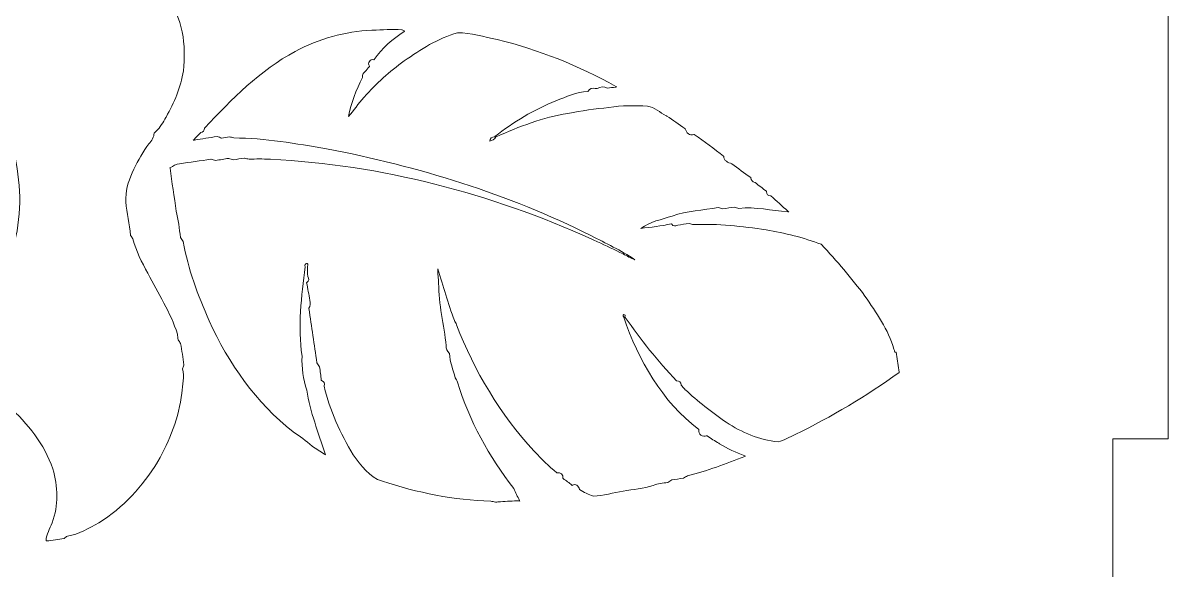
# Model space of a CAD drawing. Header units: millimetres. Extents: x 1315 to 1877, y -2074 to -1612.
# Drawn here: x 1438.8 to 1515.5, y -1692 to -1655.3 of the extents above; entities that cross this region are included whole.
import ezdxf

# ---------------------------------------------------------------- set-up
doc = ezdxf.new("R2010")
doc.units = ezdxf.units.MM
doc.header["$MEASUREMENT"] = 0
doc.layers.add('Layer 1', color=7, linetype='Continuous')

msp = doc.modelspace()

# ---------------------------------------------------------------- linework, layer by layer
at = {"layer": 'Layer 1', "color": 250, "lineweight": 9}
for points, knots in [([(1315.5114, -1613.1867), (1315.5114, -1613.1867), (1332.9114, -1613.1867), (1332.9114, -1613.1867), (1332.9114, -1613.1867), (1332.9114, -1613.1867), (1332.9114, -1616.8867), (1332.9114, -1616.8867), (1332.9114, -1616.8867), (1332.9114, -1616.8867), (1352.9114, -1616.8867), (1352.9114, -1616.8867), (1352.9114, -1616.8867), (1352.9114, -1616.8867), (1352.9114, -1613.1867), (1352.9114, -1613.1867), (1352.9114, -1613.1867), (1352.9114, -1613.1867), (1441.7236, -1613.1867), (1441.7236, -1613.1867), (1441.7236, -1613.1867), (1417.4584, -1631.4055), (1401.7458, -1660.4737), (1401.7052, -1693.1867), (1401.7052, -1693.1867), (1401.6646, -1725.8997), (1417.388, -1754.9165), (1441.7193, -1773.1867), (1441.7193, -1773.1867), (1441.7193, -1773.1867), (1352.9114, -1773.1867), (1352.9114, -1773.1867), (1352.9114, -1773.1867), (1352.9114, -1773.1867), (1352.9114, -1769.4867), (1352.9114, -1769.4867), (1352.9114, -1769.4867), (1352.9114, -1769.4867), (1332.9114, -1769.4867), (1332.9114, -1769.4867), (1332.9114, -1769.4867), (1332.9114, -1769.4867), (1332.9114, -1773.1867), (1332.9114, -1773.1867), (1332.9114, -1773.1867), (1332.9114, -1773.1867), (1315.5114, -1773.1867), (1315.5114, -1773.1867), (1315.5114, -1773.1867), (1315.5114, -1773.1867), (1315.5114, -1759.0867), (1315.5114, -1759.0867), (1315.5114, -1759.0867), (1315.5114, -1759.0867), (1319.2114, -1759.0867), (1319.2114, -1759.0867), (1319.2114, -1759.0867), (1319.2114, -1759.0867), (1319.2114, -1739.0867), (1319.2114, -1739.0867), (1319.2114, -1739.0867), (1319.2114, -1739.0867), (1315.5114, -1739.0867), (1315.5114, -1739.0867), (1315.5114, -1739.0867), (1315.5114, -1739.0867), (1315.5114, -1703.1868), (1315.5114, -1703.1868), (1315.5114, -1703.1868), (1315.5114, -1703.1868), (1319.2114, -1703.1868), (1319.2114, -1703.1868), (1319.2114, -1703.1868), (1319.2114, -1703.1868), (1319.2114, -1683.1868), (1319.2114, -1683.1868), (1319.2114, -1683.1868), (1319.2114, -1683.1868), (1315.5114, -1683.1868), (1315.5114, -1683.1868), (1315.5114, -1683.1868), (1315.5114, -1683.1868), (1315.5114, -1647.2869), (1315.5114, -1647.2869), (1315.5114, -1647.2869), (1315.5114, -1647.2869), (1319.2114, -1647.2869), (1319.2114, -1647.2869), (1319.2114, -1647.2869), (1319.2114, -1647.2869), (1319.2114, -1627.2869), (1319.2114, -1627.2869), (1319.2114, -1627.2869), (1319.2114, -1627.2869), (1315.5114, -1627.2869), (1315.5114, -1627.2869), (1315.5114, -1627.2869), (1315.5114, -1627.2869), (1315.5114, -1613.1867), (1315.5114, -1613.1867)], [0, 0, 0, 0, 0.0384615, 0.0384615, 0.0384615, 0.0384615, 0.0769231, 0.0769231, 0.0769231, 0.0769231, 0.1153846, 0.1153846, 0.1153846, 0.1153846, 0.1538462, 0.1538462, 0.1538462, 0.1538462, 0.1923077, 0.1923077, 0.1923077, 0.1923077, 0.2307692, 0.2307692, 0.2307692, 0.2307692, 0.2692308, 0.2692308, 0.2692308, 0.2692308, 0.3076923, 0.3076923, 0.3076923, 0.3076923, 0.3461538, 0.3461538, 0.3461538, 0.3461538, 0.3846154, 0.3846154, 0.3846154, 0.3846154, 0.4230769, 0.4230769, 0.4230769, 0.4230769, 0.4615385, 0.4615385, 0.4615385, 0.4615385, 0.5, 0.5, 0.5, 0.5, 0.5384615, 0.5384615, 0.5384615, 0.5384615, 0.5769231, 0.5769231, 0.5769231, 0.5769231, 0.6153846, 0.6153846, 0.6153846, 0.6153846, 0.6538462, 0.6538462, 0.6538462, 0.6538462, 0.6923077, 0.6923077, 0.6923077, 0.6923077, 0.7307692, 0.7307692, 0.7307692, 0.7307692, 0.7692308, 0.7692308, 0.7692308, 0.7692308, 0.8076923, 0.8076923, 0.8076923, 0.8076923, 0.8461538, 0.8461538, 0.8461538, 0.8461538, 0.8846154, 0.8846154, 0.8846154, 0.8846154, 0.9230769, 0.9230769, 0.9230769, 0.9230769, 1, 1, 1, 1]), ([(1441.7215, -1773.1867), (1441.7215, -1773.1867), (1478.1299, -1773.1867), (1478.1299, -1773.1867), (1478.1299, -1773.1867), (1478.1299, -1773.1867), (1478.1299, -1769.4867), (1478.1299, -1769.4867), (1478.1299, -1769.4867), (1478.1299, -1769.4867), (1498.1299, -1769.4867), (1498.1299, -1769.4867), (1498.1299, -1769.4867), (1498.1299, -1769.4867), (1498.1299, -1773.1867), (1498.1299, -1773.1867), (1498.1299, -1773.1867), (1498.1299, -1773.1867), (1515.5299, -1773.1867), (1515.5299, -1773.1867), (1515.5299, -1773.1867), (1515.5299, -1773.1867), (1515.5299, -1759.0867), (1515.5299, -1759.0867), (1515.5299, -1759.0867), (1515.5299, -1759.0867), (1511.8299, -1759.0867), (1511.8299, -1759.0867), (1511.8299, -1759.0867), (1511.8299, -1759.0867), (1511.8299, -1739.0867), (1511.8299, -1739.0867), (1511.8299, -1739.0867), (1511.8299, -1739.0867), (1515.5299, -1739.0867), (1515.5299, -1739.0867), (1515.5299, -1739.0867), (1515.5299, -1739.0867), (1515.5299, -1703.1868), (1515.5299, -1703.1868), (1515.5299, -1703.1868), (1515.5299, -1703.1868), (1511.8299, -1703.1868), (1511.8299, -1703.1868), (1511.8299, -1703.1868), (1511.8299, -1703.1868), (1511.8299, -1683.1868), (1511.8299, -1683.1868), (1511.8299, -1683.1868), (1511.8299, -1683.1868), (1515.5299, -1683.1868), (1515.5299, -1683.1868), (1515.5299, -1683.1868), (1515.5299, -1683.1868), (1515.5299, -1647.2869), (1515.5299, -1647.2869), (1515.5299, -1647.2869), (1515.5299, -1647.2869), (1511.8299, -1647.2869), (1511.8299, -1647.2869), (1511.8299, -1647.2869), (1511.8299, -1647.2869), (1511.8299, -1627.2869), (1511.8299, -1627.2869), (1511.8299, -1627.2869), (1511.8299, -1627.2869), (1515.5299, -1627.2869), (1515.5299, -1627.2869), (1515.5299, -1627.2869), (1515.5299, -1627.2869), (1515.5299, -1613.1867), (1515.5299, -1613.1867), (1515.5299, -1613.1867), (1515.5299, -1613.1867), (1498.1299, -1613.1867), (1498.1299, -1613.1867), (1498.1299, -1613.1867), (1498.1299, -1613.1867), (1498.1299, -1616.8867), (1498.1299, -1616.8867), (1498.1299, -1616.8867), (1498.1299, -1616.8867), (1478.1299, -1616.8867), (1478.1299, -1616.8867), (1478.1299, -1616.8867), (1478.1299, -1616.8867), (1478.1299, -1613.1867), (1478.1299, -1613.1867), (1478.1299, -1613.1867), (1478.1299, -1613.1867), (1441.7236, -1613.1867), (1441.7236, -1613.1867)], [0, 0, 0, 0, 0.0416667, 0.0416667, 0.0416667, 0.0416667, 0.0833333, 0.0833333, 0.0833333, 0.0833333, 0.125, 0.125, 0.125, 0.125, 0.1666667, 0.1666667, 0.1666667, 0.1666667, 0.2083333, 0.2083333, 0.2083333, 0.2083333, 0.25, 0.25, 0.25, 0.25, 0.2916667, 0.2916667, 0.2916667, 0.2916667, 0.3333333, 0.3333333, 0.3333333, 0.3333333, 0.375, 0.375, 0.375, 0.375, 0.4166667, 0.4166667, 0.4166667, 0.4166667, 0.4583333, 0.4583333, 0.4583333, 0.4583333, 0.5, 0.5, 0.5, 0.5, 0.5416667, 0.5416667, 0.5416667, 0.5416667, 0.5833333, 0.5833333, 0.5833333, 0.5833333, 0.625, 0.625, 0.625, 0.625, 0.6666667, 0.6666667, 0.6666667, 0.6666667, 0.7083333, 0.7083333, 0.7083333, 0.7083333, 0.75, 0.75, 0.75, 0.75, 0.7916667, 0.7916667, 0.7916667, 0.7916667, 0.8333333, 0.8333333, 0.8333333, 0.8333333, 0.875, 0.875, 0.875, 0.875, 0.9166667, 0.9166667, 0.9166667, 0.9166667, 1, 1, 1, 1])]:
    msp.add_open_spline(points, degree=3, knots=knots, dxfattribs=at)
at = {"layer": 'Layer 1', "color": 240, "lineweight": 9}
for points, knots in [([(1441.153, -1648.8561), (1441.4916, -1648.7673), (1441.8405, -1648.8177), (1442.1801, -1648.8761), (1442.1801, -1648.8761), (1442.3162, -1648.903), (1442.4531, -1648.9252), (1442.5935, -1648.9432), (1442.5935, -1648.9432), (1445.9285, -1649.7572), (1448.6821, -1652.5745), (1449.4448, -1655.9187), (1449.4448, -1655.9187), (1449.6157, -1656.7768), (1449.6177, -1657.6613), (1449.5213, -1658.5293), (1449.5213, -1658.5293), (1449.3623, -1659.6282), (1448.9102, -1660.6581), (1448.3709, -1661.6196), (1448.3709, -1661.6196), (1448.3662, -1661.628), (1448.3615, -1661.6375), (1448.3565, -1661.6488), (1448.3565, -1661.6488), (1448.1707, -1661.9737), (1447.9728, -1662.2997), (1447.703, -1662.5708), (1447.703, -1662.5708), (1447.5895, -1662.6396), (1447.5326, -1662.7386), (1447.5331, -1662.8758), (1447.5331, -1662.8758), (1447.4839, -1663.1663), (1447.233, -1663.359), (1447.0817, -1663.5951), (1447.0817, -1663.5951), (1446.3677, -1664.7097), (1445.6198, -1665.9302), (1445.6636, -1667.3029), (1445.6636, -1667.3029), (1445.7529, -1668.0539), (1445.8995, -1668.7962), (1445.9878, -1669.5474), (1445.9878, -1669.5474), (1446.0367, -1669.6225), (1446.0856, -1669.698), (1446.1386, -1669.7803), (1446.1386, -1669.7803), (1446.3445, -1670.5987), (1446.7498, -1671.3464), (1447.1342, -1672.0913), (1447.1342, -1672.0913), (1447.8249, -1673.4297), (1448.6752, -1674.7032), (1449.1242, -1676.1574), (1449.1242, -1676.1574), (1449.142, -1676.2886), (1449.1585, -1676.42), (1449.1763, -1676.5513), (1449.1763, -1676.5513), (1449.2272, -1676.625), (1449.2789, -1676.6989), (1449.3321, -1676.7825), (1449.3321, -1676.7825), (1449.4276, -1677.2615), (1449.4998, -1677.7452), (1449.551, -1678.2308), (1449.551, -1678.2308), (1449.551, -1678.2308), (1449.5515, -1678.2364), (1449.5515, -1678.2364), (1449.5515, -1678.2364), (1449.5515, -1678.2364), (1449.5498, -1678.2417), (1449.5498, -1678.2417), (1449.5498, -1678.2417), (1449.5211, -1678.3262), (1449.4938, -1678.4111), (1449.4654, -1678.4957), (1449.4654, -1678.4957), (1449.611, -1679.0304), (1449.4711, -1679.5728), (1449.4197, -1680.1104), (1449.4197, -1680.1104), (1449.2155, -1681.7339), (1448.6309, -1683.2937), (1447.8068, -1684.702), (1447.8068, -1684.702), (1447.8014, -1684.7114), (1447.7968, -1684.7214), (1447.791, -1684.7316), (1447.791, -1684.7316), (1446.8017, -1686.3541), (1445.4912, -1687.8006), (1443.8609, -1688.7984), (1443.8609, -1688.7984), (1443.1898, -1689.1542), (1442.5233, -1689.5819), (1441.7573, -1689.6924), (1441.7573, -1689.6924), (1441.6824, -1689.7422), (1441.607, -1689.7914), (1441.5242, -1689.8447), (1441.5242, -1689.8447), (1441.1401, -1689.9382), (1440.7461, -1689.9755), (1440.3537, -1690.0166), (1440.3537, -1690.0166), (1440.3537, -1690.0166), (1440.3264, -1690.0194), (1440.3264, -1690.0194), (1440.3264, -1690.0194), (1440.3264, -1690.0194), (1440.3257, -1689.9919), (1440.3257, -1689.9919), (1440.3257, -1689.9919), (1440.3154, -1689.5578), (1440.5957, -1689.2085), (1440.7208, -1688.81), (1440.7208, -1688.81), (1441.1713, -1687.6499), (1441.1105, -1686.3643), (1440.7786, -1685.1834), (1440.7786, -1685.1834), (1440.2026, -1683.5465), (1439.0973, -1682.1356), (1437.8027, -1681.0005), (1437.8027, -1681.0005), (1437.8027, -1681.0005), (1437.7962, -1680.9948), (1437.7962, -1680.9948), (1437.7962, -1680.9948), (1437.7962, -1680.9948), (1437.7785, -1680.9072), (1437.7785, -1680.9072), (1437.7785, -1680.9072), (1437.7515, -1680.7734), (1437.6704, -1680.6977), (1437.5289, -1680.6653), (1437.5289, -1680.6653), (1436.6398, -1680.0664), (1435.8028, -1679.3952), (1434.9347, -1678.7617), (1434.9347, -1678.7617), (1434.8083, -1678.6421), (1434.654, -1678.5611), (1434.4881, -1678.5037), (1434.4881, -1678.5037), (1434.2005, -1678.3723), (1433.9692, -1678.1507), (1433.6873, -1678.0079), (1433.6873, -1678.0079), (1433.6782, -1678.0024), (1433.6684, -1677.9976), (1433.659, -1677.9924), (1433.659, -1677.9924), (1433.4763, -1677.8906), (1433.2951, -1677.7859), (1433.1166, -1677.6769), (1433.1166, -1677.6769), (1433.1166, -1677.6769), (1433.0861, -1677.6582), (1433.0861, -1677.6582), (1433.0861, -1677.6582), (1433.0861, -1677.6582), (1433.1137, -1677.6356), (1433.1137, -1677.6356), (1433.1137, -1677.6356), (1433.9791, -1676.9248), (1434.7165, -1676.0781), (1435.4562, -1675.2396), (1435.4562, -1675.2396), (1435.7425, -1674.9562), (1435.9716, -1674.6231), (1436.198, -1674.2908), (1436.198, -1674.2908), (1436.2049, -1674.2814), (1436.2111, -1674.2716), (1436.2177, -1674.2627), (1436.2177, -1674.2627), (1436.3196, -1674.1203), (1436.4163, -1673.9741), (1436.5078, -1673.8256), (1436.5078, -1673.8256), (1436.5134, -1673.8158), (1436.5192, -1673.806), (1436.5259, -1673.7947), (1436.5259, -1673.7947), (1437.6662, -1672.1152), (1438.3681, -1670.1426), (1438.5137, -1668.1153), (1438.5137, -1668.1153), (1438.7166, -1666.0672), (1438.1464, -1664.0552), (1437.8995, -1662.0378), (1437.8995, -1662.0378), (1437.8526, -1661.9598), (1437.8044, -1661.8821), (1437.7532, -1661.798), (1437.7532, -1661.798), (1437.6283, -1661.3169), (1437.6452, -1660.7972), (1437.4404, -1660.3354), (1437.4404, -1660.3354), (1437.437, -1660.325), (1437.4327, -1660.3146), (1437.4291, -1660.3042), (1437.4291, -1660.3042), (1437.2765, -1659.8628), (1437.242, -1659.3946), (1437.1751, -1658.9355), (1437.1751, -1658.9355), (1437.1243, -1658.8619), (1437.0722, -1658.7884), (1437.0197, -1658.716), (1437.0197, -1658.716), (1437.0197, -1658.716), (1437.0162, -1658.7113), (1437.0162, -1658.7113), (1437.0162, -1658.7113), (1437.0162, -1658.7113), (1437.0152, -1658.7054), (1437.0152, -1658.7054), (1437.0152, -1658.7054), (1436.8423, -1657.7076), (1436.7166, -1656.7025), (1436.558, -1655.7018), (1436.558, -1655.7018), (1436.5036, -1655.291), (1436.3971, -1654.8814), (1436.432, -1654.4617), (1436.432, -1654.4617), (1436.4334, -1654.453), (1436.433, -1654.4401), (1436.433, -1654.4319), (1436.433, -1654.4319), (1436.3938, -1653.1246), (1436.376, -1651.7712), (1436.7705, -1650.5098), (1436.7705, -1650.5098), (1436.7705, -1650.5098), (1436.7729, -1650.5021), (1436.7729, -1650.5021), (1436.7729, -1650.5021), (1436.7729, -1650.5021), (1436.7792, -1650.4973), (1436.7792, -1650.4973), (1436.7792, -1650.4973), (1437.5142, -1649.9332), (1438.2845, -1649.3145), (1439.2197, -1649.1411), (1439.2197, -1649.1411), (1439.2952, -1649.091), (1439.3711, -1649.041), (1439.4556, -1648.9881), (1439.4556, -1648.9881), (1439.9288, -1648.892), (1440.4072, -1648.8207), (1440.8878, -1648.7745), (1440.8878, -1648.7745), (1440.8878, -1648.7745), (1440.893, -1648.774), (1440.893, -1648.774), (1440.893, -1648.774), (1440.893, -1648.774), (1440.8979, -1648.7756), (1440.8979, -1648.7756), (1440.8979, -1648.7756), (1440.9829, -1648.8027), (1441.068, -1648.8291), (1441.153, -1648.8561)], [0, 0, 0, 0, 0.0144928, 0.0144928, 0.0144928, 0.0144928, 0.0289855, 0.0289855, 0.0289855, 0.0289855, 0.0434783, 0.0434783, 0.0434783, 0.0434783, 0.057971, 0.057971, 0.057971, 0.057971, 0.0724638, 0.0724638, 0.0724638, 0.0724638, 0.0869565, 0.0869565, 0.0869565, 0.0869565, 0.1014493, 0.1014493, 0.1014493, 0.1014493, 0.115942, 0.115942, 0.115942, 0.115942, 0.1304348, 0.1304348, 0.1304348, 0.1304348, 0.1449275, 0.1449275, 0.1449275, 0.1449275, 0.1594203, 0.1594203, 0.1594203, 0.1594203, 0.173913, 0.173913, 0.173913, 0.173913, 0.1884058, 0.1884058, 0.1884058, 0.1884058, 0.2028986, 0.2028986, 0.2028986, 0.2028986, 0.2173913, 0.2173913, 0.2173913, 0.2173913, 0.2318841, 0.2318841, 0.2318841, 0.2318841, 0.2463768, 0.2463768, 0.2463768, 0.2463768, 0.2608696, 0.2608696, 0.2608696, 0.2608696, 0.2753623, 0.2753623, 0.2753623, 0.2753623, 0.2898551, 0.2898551, 0.2898551, 0.2898551, 0.3043478, 0.3043478, 0.3043478, 0.3043478, 0.3188406, 0.3188406, 0.3188406, 0.3188406, 0.3333333, 0.3333333, 0.3333333, 0.3333333, 0.3478261, 0.3478261, 0.3478261, 0.3478261, 0.3623188, 0.3623188, 0.3623188, 0.3623188, 0.3768116, 0.3768116, 0.3768116, 0.3768116, 0.3913043, 0.3913043, 0.3913043, 0.3913043, 0.4057971, 0.4057971, 0.4057971, 0.4057971, 0.4202899, 0.4202899, 0.4202899, 0.4202899, 0.4347826, 0.4347826, 0.4347826, 0.4347826, 0.4492754, 0.4492754, 0.4492754, 0.4492754, 0.4637681, 0.4637681, 0.4637681, 0.4637681, 0.4782609, 0.4782609, 0.4782609, 0.4782609, 0.4927536, 0.4927536, 0.4927536, 0.4927536, 0.5072464, 0.5072464, 0.5072464, 0.5072464, 0.5217391, 0.5217391, 0.5217391, 0.5217391, 0.5362319, 0.5362319, 0.5362319, 0.5362319, 0.5507246, 0.5507246, 0.5507246, 0.5507246, 0.5652174, 0.5652174, 0.5652174, 0.5652174, 0.5797101, 0.5797101, 0.5797101, 0.5797101, 0.5942029, 0.5942029, 0.5942029, 0.5942029, 0.6086957, 0.6086957, 0.6086957, 0.6086957, 0.6231884, 0.6231884, 0.6231884, 0.6231884, 0.6376812, 0.6376812, 0.6376812, 0.6376812, 0.6521739, 0.6521739, 0.6521739, 0.6521739, 0.6666667, 0.6666667, 0.6666667, 0.6666667, 0.6811594, 0.6811594, 0.6811594, 0.6811594, 0.6956522, 0.6956522, 0.6956522, 0.6956522, 0.7101449, 0.7101449, 0.7101449, 0.7101449, 0.7246377, 0.7246377, 0.7246377, 0.7246377, 0.7391304, 0.7391304, 0.7391304, 0.7391304, 0.7536232, 0.7536232, 0.7536232, 0.7536232, 0.7681159, 0.7681159, 0.7681159, 0.7681159, 0.7826087, 0.7826087, 0.7826087, 0.7826087, 0.7971014, 0.7971014, 0.7971014, 0.7971014, 0.8115942, 0.8115942, 0.8115942, 0.8115942, 0.826087, 0.826087, 0.826087, 0.826087, 0.8405797, 0.8405797, 0.8405797, 0.8405797, 0.8550725, 0.8550725, 0.8550725, 0.8550725, 0.8695652, 0.8695652, 0.8695652, 0.8695652, 0.884058, 0.884058, 0.884058, 0.884058, 0.8985507, 0.8985507, 0.8985507, 0.8985507, 0.9130435, 0.9130435, 0.9130435, 0.9130435, 0.9275362, 0.9275362, 0.9275362, 0.9275362, 0.942029, 0.942029, 0.942029, 0.942029, 0.9565217, 0.9565217, 0.9565217, 0.9565217, 0.9710145, 0.9710145, 0.9710145, 0.9710145, 1, 1, 1, 1]), ([(1460.5937, -1661.5924), (1460.9668, -1661.1933), (1461.2398, -1660.7109), (1461.6189, -1660.3156), (1461.6189, -1660.3156), (1461.6299, -1660.3042), (1461.6408, -1660.2919), (1461.6514, -1660.2793), (1461.6514, -1660.2793), (1462.4502, -1659.3801), (1463.344, -1658.5624), (1464.3259, -1657.8668), (1464.3259, -1657.8668), (1465.4246, -1657.0884), (1466.5847, -1656.3448), (1467.8985, -1655.9709), (1467.8985, -1655.9709), (1468.8033, -1655.9866), (1469.678, -1656.2595), (1470.5628, -1656.4255), (1470.5628, -1656.4255), (1473.3338, -1657.1181), (1476.0206, -1658.171), (1478.5118, -1659.5699), (1478.5118, -1659.5699), (1478.5118, -1659.5699), (1478.5797, -1659.608), (1478.5797, -1659.608), (1478.5797, -1659.608), (1478.5797, -1659.608), (1478.5024, -1659.6172), (1478.5024, -1659.6172), (1478.5024, -1659.6172), (1478.3212, -1659.6389), (1478.14, -1659.6606), (1477.9588, -1659.6822), (1477.9588, -1659.6822), (1477.9588, -1659.6822), (1477.9506, -1659.6832), (1477.9506, -1659.6832), (1477.9506, -1659.6832), (1477.9506, -1659.6832), (1477.9434, -1659.6792), (1477.9434, -1659.6792), (1477.9434, -1659.6792), (1477.727, -1659.5579), (1477.4746, -1659.5905), (1477.266, -1659.7115), (1477.266, -1659.7115), (1477.266, -1659.7115), (1477.2587, -1659.7157), (1477.2587, -1659.7157), (1477.2587, -1659.7157), (1477.2587, -1659.7157), (1477.1376, -1659.7013), (1477.1376, -1659.7013), (1477.1376, -1659.7013), (1476.9614, -1659.6622), (1476.7342, -1659.7058), (1476.6548, -1659.8873), (1476.6548, -1659.8873), (1476.6548, -1659.8873), (1476.6486, -1659.9014), (1476.6486, -1659.9014), (1476.6486, -1659.9014), (1476.6486, -1659.9014), (1476.6332, -1659.9024), (1476.6332, -1659.9024), (1476.6332, -1659.9024), (1475.8839, -1659.9531), (1475.1907, -1660.2714), (1474.497, -1660.5292), (1474.497, -1660.5292), (1473.0261, -1661.1289), (1471.6505, -1661.9544), (1470.4009, -1662.9326), (1470.4009, -1662.9326), (1470.4009, -1662.9326), (1470.3944, -1662.9377), (1470.3944, -1662.9377), (1470.3944, -1662.9377), (1470.3944, -1662.9377), (1470.3862, -1662.938), (1470.3862, -1662.938), (1470.3862, -1662.938), (1470.2193, -1662.9444), (1470.0503, -1663.061), (1470.0595, -1663.2382), (1470.0595, -1663.2382), (1470.2353, -1663.2114), (1470.3774, -1663.0929), (1470.4759, -1662.9484), (1470.4759, -1662.9484), (1470.4759, -1662.9484), (1470.4801, -1662.9423), (1470.4801, -1662.9423), (1470.4801, -1662.9423), (1470.4801, -1662.9423), (1470.4869, -1662.9394), (1470.4869, -1662.9394), (1470.4869, -1662.9394), (1472.0372, -1662.2716), (1473.6238, -1661.6328), (1475.3037, -1661.3875), (1475.3037, -1661.3875), (1476.2126, -1661.2025), (1477.1304, -1661.0673), (1478.0532, -1660.983), (1478.0532, -1660.983), (1478.9062, -1660.8425), (1479.7744, -1660.8363), (1480.6347, -1660.901), (1480.6347, -1660.901), (1481.1263, -1660.9379), (1481.4654, -1661.3242), (1481.8833, -1661.537), (1481.8833, -1661.537), (1481.8979, -1661.546), (1481.9127, -1661.556), (1481.9287, -1661.5648), (1481.9287, -1661.5648), (1482.3501, -1661.8196), (1482.738, -1662.1243), (1483.1463, -1662.3987), (1483.1463, -1662.3987), (1483.1463, -1662.3987), (1483.1537, -1662.4037), (1483.1537, -1662.4037), (1483.1537, -1662.4037), (1483.1537, -1662.4037), (1483.1564, -1662.4123), (1483.1564, -1662.4123), (1483.1564, -1662.4123), (1483.2355, -1662.6696), (1483.4587, -1662.9137), (1483.748, -1662.7859), (1483.748, -1662.7859), (1483.748, -1662.7859), (1483.7611, -1662.7801), (1483.7611, -1662.7801), (1483.7611, -1662.7801), (1483.7611, -1662.7801), (1483.7728, -1662.7883), (1483.7728, -1662.7883), (1483.7728, -1662.7883), (1484.4416, -1663.2543), (1485.085, -1663.755), (1485.7398, -1664.2401), (1485.7398, -1664.2401), (1485.7398, -1664.2401), (1485.7503, -1664.2479), (1485.7503, -1664.2479), (1485.7503, -1664.2479), (1485.7503, -1664.2479), (1485.7501, -1664.2609), (1485.7501, -1664.2609), (1485.7501, -1664.2609), (1485.7456, -1664.5565), (1486.0352, -1664.6738), (1486.2827, -1664.7458), (1486.2827, -1664.7458), (1486.7109, -1665.05), (1487.1212, -1665.3783), (1487.5504, -1665.681), (1487.5504, -1665.681), (1487.5504, -1665.681), (1487.5599, -1665.6877), (1487.5599, -1665.6877), (1487.5599, -1665.6877), (1487.5599, -1665.6877), (1487.5611, -1665.6992), (1487.5611, -1665.6992), (1487.5611, -1665.6992), (1487.5783, -1665.8665), (1487.6683, -1665.9634), (1487.8323, -1665.9985), (1487.8323, -1665.9985), (1487.8323, -1665.9985), (1487.8381, -1665.9997), (1487.8381, -1665.9997), (1487.8381, -1665.9997), (1487.8381, -1665.9997), (1487.8427, -1666.0033), (1487.8427, -1666.0033), (1487.8427, -1666.0033), (1488.0955, -1666.2022), (1488.3512, -1666.3973), (1488.6057, -1666.5939), (1488.6057, -1666.5939), (1488.6057, -1666.5939), (1488.6153, -1666.6013), (1488.6153, -1666.6013), (1488.6153, -1666.6013), (1488.6153, -1666.6013), (1488.6156, -1666.6135), (1488.6156, -1666.6135), (1488.6156, -1666.6135), (1488.6194, -1666.7992), (1488.7118, -1666.8907), (1488.8963, -1666.9014), (1488.8963, -1666.9014), (1488.8963, -1666.9014), (1488.905, -1666.9019), (1488.905, -1666.9019), (1488.905, -1666.9019), (1488.905, -1666.9019), (1488.9116, -1666.9077), (1488.9116, -1666.9077), (1488.9116, -1666.9077), (1489.293, -1667.2425), (1489.6571, -1667.5971), (1490.0497, -1667.9192), (1490.0497, -1667.9192), (1490.0497, -1667.9192), (1490.1101, -1667.9687), (1490.1101, -1667.9687), (1490.1101, -1667.9687), (1490.1101, -1667.9687), (1490.0321, -1667.9642), (1490.0321, -1667.9642), (1490.0321, -1667.9642), (1488.9464, -1667.9008), (1487.8617, -1667.6159), (1486.7606, -1667.7377), (1486.7606, -1667.7377), (1486.6598, -1667.7088), (1486.5586, -1667.6808), (1486.4576, -1667.6528), (1486.4576, -1667.6528), (1486.203, -1667.6921), (1485.9483, -1667.7314), (1485.6946, -1667.776), (1485.6946, -1667.776), (1485.6946, -1667.776), (1485.6887, -1667.7771), (1485.6887, -1667.7771), (1485.6887, -1667.7771), (1485.6887, -1667.7771), (1485.683, -1667.7754), (1485.683, -1667.7754), (1485.683, -1667.7754), (1485.581, -1667.7451), (1485.4785, -1667.7157), (1485.376, -1667.6871), (1485.376, -1667.6871), (1484.3475, -1667.86), (1483.2885, -1667.9115), (1482.2954, -1668.253), (1482.2954, -1668.253), (1481.5877, -1668.4964), (1480.7936, -1668.6164), (1480.1866, -1669.0811), (1480.1866, -1669.0811), (1480.8728, -1669.0139), (1481.5575, -1668.921), (1482.2323, -1668.7783), (1482.2323, -1668.7783), (1482.2323, -1668.7783), (1482.2489, -1668.7747), (1482.2489, -1668.7747), (1482.2489, -1668.7747), (1482.2489, -1668.7747), (1482.2585, -1668.7887), (1482.2585, -1668.7887), (1482.2585, -1668.7887), (1482.3627, -1668.9401), (1482.4973, -1668.9504), (1482.6628, -1668.8677), (1482.6628, -1668.8677), (1482.9162, -1668.8285), (1483.1696, -1668.7894), (1483.4224, -1668.7465), (1483.4224, -1668.7465), (1483.4224, -1668.7465), (1483.4278, -1668.7455), (1483.4278, -1668.7455), (1483.4278, -1668.7455), (1483.4278, -1668.7455), (1483.4331, -1668.7469), (1483.4331, -1668.7469), (1483.4331, -1668.7469), (1483.5362, -1668.7739), (1483.6373, -1668.8026), (1483.7355, -1668.8315), (1483.7355, -1668.8315), (1485.3593, -1668.7408), (1486.9794, -1668.9508), (1488.5847, -1669.1772), (1488.5847, -1669.1772), (1489.8434, -1669.391), (1491.0882, -1669.6984), (1492.2845, -1670.1476), (1492.2845, -1670.1476), (1492.2845, -1670.1476), (1492.2902, -1670.1497), (1492.2902, -1670.1497), (1492.2902, -1670.1497), (1492.2902, -1670.1497), (1492.2942, -1670.1541), (1492.2942, -1670.1541), (1492.2942, -1670.1541), (1493.3178, -1671.2601), (1494.2981, -1672.4075), (1495.2059, -1673.6121), (1495.2059, -1673.6121), (1495.9709, -1674.7243), (1496.7803, -1675.8521), (1497.1528, -1677.1679), (1497.1528, -1677.1679), (1497.1715, -1677.2336), (1497.1901, -1677.2995), (1497.2081, -1677.3654), (1497.2081, -1677.3654), (1497.2081, -1677.3654), (1497.3084, -1677.3669), (1497.3084, -1677.3669), (1497.3084, -1677.3669), (1497.3084, -1677.3669), (1497.5106, -1678.7233), (1497.5106, -1678.7233), (1497.5106, -1678.7233), (1497.5106, -1678.7233), (1497.4979, -1678.7323), (1497.4979, -1678.7323), (1497.4979, -1678.7323), (1495.2939, -1680.299), (1492.9798, -1681.7173), (1490.5352, -1682.8805), (1490.5352, -1682.8805), (1490.1548, -1683.0418), (1489.8049, -1683.3043), (1489.3839, -1683.3718), (1489.3839, -1683.3718), (1488.1286, -1683.284), (1486.9633, -1682.7367), (1485.9135, -1682.0714), (1485.9135, -1682.0714), (1484.9441, -1681.3968), (1484.0066, -1680.6745), (1483.1424, -1679.8653), (1483.1424, -1679.8653), (1483.1335, -1679.8556), (1483.1237, -1679.8467), (1483.115, -1679.8368), (1483.115, -1679.8368), (1483.0413, -1679.7527), (1482.9682, -1679.6681), (1482.8953, -1679.5834), (1482.8953, -1679.5834), (1482.8953, -1679.5834), (1482.8898, -1679.5771), (1482.8898, -1679.5771), (1482.8898, -1679.5771), (1482.8898, -1679.5771), (1482.8892, -1679.5688), (1482.8892, -1679.5688), (1482.8892, -1679.5688), (1482.8749, -1679.3884), (1482.7816, -1679.2982), (1482.6005, -1679.2926), (1482.6005, -1679.2926), (1482.6005, -1679.2926), (1482.5904, -1679.2923), (1482.5904, -1679.2923), (1482.5904, -1679.2923), (1482.5904, -1679.2923), (1482.5832, -1679.285), (1482.5832, -1679.285), (1482.5832, -1679.285), (1481.2991, -1677.9839), (1480.202, -1676.517), (1479.129, -1675.0415), (1479.129, -1675.0415), (1479.129, -1675.0415), (1479.1207, -1675.0302), (1479.1207, -1675.0302), (1479.1207, -1675.0302), (1479.1207, -1675.0302), (1479.1259, -1675.0171), (1479.1259, -1675.0171), (1479.1259, -1675.0171), (1479.218, -1674.7882), (1478.8783, -1674.8119), (1479.0462, -1675.0243), (1479.0462, -1675.0243), (1480.0052, -1677.9043), (1481.6148, -1680.6855), (1484.0651, -1682.543), (1484.0651, -1682.543), (1484.0651, -1682.543), (1484.0771, -1682.552), (1484.0771, -1682.552), (1484.0771, -1682.552), (1484.0771, -1682.552), (1484.0749, -1682.5669), (1484.0749, -1682.5669), (1484.0749, -1682.5669), (1484.0293, -1682.8773), (1484.3276, -1683.1006), (1484.6129, -1682.9707), (1484.6129, -1682.9707), (1484.6129, -1682.9707), (1484.6268, -1682.9644), (1484.6268, -1682.9644), (1484.6268, -1682.9644), (1484.6268, -1682.9644), (1484.6389, -1682.9737), (1484.6389, -1682.9737), (1484.6389, -1682.9737), (1484.8844, -1683.1625), (1485.1496, -1683.3236), (1485.4193, -1683.4772), (1485.4193, -1683.4772), (1485.4333, -1683.4859), (1485.4478, -1683.4941), (1485.4623, -1683.5031), (1485.4623, -1683.5031), (1485.9877, -1683.8471), (1486.5718, -1684.0843), (1487.152, -1684.3177), (1487.152, -1684.3177), (1487.152, -1684.3177), (1487.2131, -1684.3423), (1487.2131, -1684.3423), (1487.2131, -1684.3423), (1487.2131, -1684.3423), (1487.1513, -1684.3651), (1487.1513, -1684.3651), (1487.1513, -1684.3651), (1485.8832, -1684.8325), (1484.6266, -1685.3483), (1483.3095, -1685.6494), (1483.3095, -1685.6494), (1483.2189, -1685.7055), (1483.1303, -1685.761), (1483.0398, -1685.8174), (1483.0398, -1685.8174), (1483.0398, -1685.8174), (1483.0351, -1685.8204), (1483.0351, -1685.8204), (1483.0351, -1685.8204), (1483.0351, -1685.8204), (1483.0295, -1685.8211), (1483.0295, -1685.8211), (1483.0295, -1685.8211), (1482.7747, -1685.8527), (1482.5206, -1685.889), (1482.2667, -1685.9269), (1482.2667, -1685.9269), (1482.1776, -1685.9837), (1482.0897, -1686.0424), (1482.0008, -1686.0994), (1482.0008, -1686.0994), (1482.0008, -1686.0994), (1481.9957, -1686.1026), (1481.9957, -1686.1026), (1481.9957, -1686.1026), (1481.9957, -1686.1026), (1481.9897, -1686.1033), (1481.9897, -1686.1033), (1481.9897, -1686.1033), (1481.659, -1686.1379), (1481.3256, -1686.1847), (1481.0118, -1686.2993), (1481.0118, -1686.2993), (1480.3657, -1686.5351), (1479.674, -1686.5526), (1479.0045, -1686.6914), (1479.0045, -1686.6914), (1478.3365, -1686.7787), (1477.6895, -1686.9969), (1477.0047, -1687.0206), (1477.0047, -1687.0206), (1476.6744, -1686.9246), (1476.3803, -1686.7454), (1476.0834, -1686.5772), (1476.0834, -1686.5772), (1476.0834, -1686.5772), (1476.0731, -1686.5714), (1476.0731, -1686.5714), (1476.0731, -1686.5714), (1476.0731, -1686.5714), (1476.0709, -1686.5597), (1476.0709, -1686.5597), (1476.0709, -1686.5597), (1476.0312, -1686.343), (1475.8148, -1686.1548), (1475.5993, -1686.2867), (1475.5993, -1686.2867), (1475.5993, -1686.2867), (1475.5835, -1686.2963), (1475.5835, -1686.2963), (1475.5835, -1686.2963), (1475.5835, -1686.2963), (1475.5695, -1686.2843), (1475.5695, -1686.2843), (1475.5695, -1686.2843), (1475.3826, -1686.1249), (1475.1853, -1685.9777), (1474.9804, -1685.8422), (1474.9804, -1685.8422), (1474.9804, -1685.8422), (1474.9657, -1685.8324), (1474.9657, -1685.8324), (1474.9657, -1685.8324), (1474.9657, -1685.8324), (1474.9697, -1685.8152), (1474.9697, -1685.8152), (1474.9697, -1685.8152), (1475.0268, -1685.5699), (1474.7926, -1685.417), (1474.5705, -1685.4514), (1474.5705, -1685.4514), (1474.5705, -1685.4514), (1474.5598, -1685.4531), (1474.5598, -1685.4531), (1474.5598, -1685.4531), (1474.5598, -1685.4531), (1474.5512, -1685.4465), (1474.5512, -1685.4465), (1474.5512, -1685.4465), (1474.0092, -1685.0335), (1473.5439, -1684.5354), (1473.0747, -1684.0459), (1473.0747, -1684.0459), (1473.0621, -1684.0349), (1473.0507, -1684.0219), (1473.0387, -1684.0095), (1473.0387, -1684.0095), (1470.7723, -1681.5604), (1469.0235, -1678.6433), (1467.8356, -1675.531), (1467.8356, -1675.531), (1467.7876, -1675.4355), (1467.7385, -1675.341), (1467.6878, -1675.2434), (1467.6878, -1675.2434), (1467.2671, -1674.1126), (1466.9317, -1672.9534), (1466.581, -1671.8005), (1466.581, -1671.8005), (1466.5798, -1671.8062), (1466.5785, -1671.8118), (1466.5774, -1671.8174), (1466.5774, -1671.8174), (1466.5652, -1672.1284), (1466.6141, -1672.4367), (1466.635, -1672.7481), (1466.635, -1672.7481), (1466.6255, -1674.1637), (1466.9934, -1675.5455), (1467.1423, -1676.9511), (1467.1423, -1676.9511), (1467.1278, -1677.1386), (1467.2045, -1677.3179), (1467.3483, -1677.439), (1467.3483, -1677.439), (1467.3483, -1677.439), (1467.3565, -1677.4459), (1467.3565, -1677.4459), (1467.3565, -1677.4459), (1467.3565, -1677.4459), (1467.3572, -1677.4566), (1467.3572, -1677.4566), (1467.3572, -1677.4566), (1467.3965, -1678.023), (1467.6081, -1678.5558), (1467.7517, -1679.0968), (1467.7517, -1679.0968), (1467.8027, -1679.1898), (1467.8529, -1679.2816), (1467.9059, -1679.3797), (1467.9059, -1679.3797), (1468.672, -1681.9729), (1470.026, -1684.3699), (1471.6666, -1686.5145), (1471.6666, -1686.5145), (1471.7919, -1686.781), (1471.9194, -1687.0468), (1472.0594, -1687.306), (1472.0594, -1687.306), (1472.0594, -1687.306), (1472.0801, -1687.3443), (1472.0801, -1687.3443), (1472.0801, -1687.3443), (1472.0801, -1687.3443), (1472.0366, -1687.3435), (1472.0366, -1687.3435), (1472.0366, -1687.3435), (1471.6143, -1687.3356), (1471.1918, -1687.3614), (1470.7708, -1687.4013), (1470.7708, -1687.4013), (1470.6638, -1687.4083), (1470.5565, -1687.4132), (1470.443, -1687.418), (1470.443, -1687.418), (1470.3386, -1687.3963), (1470.2353, -1687.3743), (1470.1331, -1687.3528), (1470.1331, -1687.3528), (1467.6618, -1687.2833), (1465.2073, -1686.7963), (1462.8667, -1686.0121), (1462.8667, -1686.0121), (1461.9682, -1685.7644), (1461.4426, -1684.9443), (1460.9097, -1684.2439), (1460.9097, -1684.2439), (1460.0389, -1682.8226), (1459.3373, -1681.2764), (1458.9607, -1679.6483), (1458.9607, -1679.6483), (1458.9607, -1679.6483), (1458.9593, -1679.6426), (1458.9593, -1679.6426), (1458.9593, -1679.6426), (1458.9593, -1679.6426), (1458.9607, -1679.6368), (1458.9607, -1679.6368), (1458.9607, -1679.6368), (1459.0018, -1679.4618), (1458.9612, -1679.333), (1458.7801, -1679.2793), (1458.7801, -1679.2793), (1458.7801, -1679.2793), (1458.763, -1679.2742), (1458.763, -1679.2742), (1458.763, -1679.2742), (1458.763, -1679.2742), (1458.7619, -1679.2563), (1458.7619, -1679.2563), (1458.7619, -1679.2563), (1458.7448, -1678.9553), (1458.6966, -1678.6575), (1458.6521, -1678.3596), (1458.6521, -1678.3596), (1458.5953, -1678.2702), (1458.5378, -1678.1812), (1458.4809, -1678.0919), (1458.4809, -1678.0919), (1458.4809, -1678.0919), (1458.4779, -1678.0872), (1458.4779, -1678.0872), (1458.4779, -1678.0872), (1458.4779, -1678.0872), (1458.4772, -1678.0818), (1458.4772, -1678.0818), (1458.4772, -1678.0818), (1458.3019, -1676.8715), (1458.1165, -1675.6626), (1457.9333, -1674.4534), (1457.9333, -1674.4534), (1457.9333, -1674.4534), (1457.9319, -1674.444), (1457.9319, -1674.444), (1457.9319, -1674.444), (1457.9319, -1674.444), (1457.937, -1674.436), (1457.937, -1674.436), (1457.937, -1674.436), (1458.0384, -1674.2766), (1458.0626, -1674.0799), (1457.999, -1673.8979), (1457.999, -1673.8979), (1457.9224, -1673.5085), (1457.882, -1673.1119), (1457.787, -1672.7262), (1457.787, -1672.7262), (1457.787, -1672.7262), (1457.7828, -1672.7088), (1457.7828, -1672.7088), (1457.7828, -1672.7088), (1457.7828, -1672.7088), (1457.7977, -1672.6989), (1457.7977, -1672.6989), (1457.7977, -1672.6989), (1457.9534, -1672.596), (1457.9586, -1672.4653), (1457.8672, -1672.3113), (1457.8672, -1672.3113), (1457.8672, -1672.3113), (1457.8642, -1672.3062), (1457.8642, -1672.3062), (1457.8642, -1672.3062), (1457.8642, -1672.3062), (1457.8637, -1672.3004), (1457.8637, -1672.3004), (1457.8637, -1672.3004), (1457.8458, -1672.081), (1457.8292, -1671.861), (1457.8389, -1671.6312), (1457.8389, -1671.6312), (1457.9689, -1671.3425), (1457.6108, -1671.3871), (1457.6804, -1671.6556), (1457.6804, -1671.6556), (1457.4425, -1673.6338), (1457.1803, -1675.6477), (1457.4794, -1677.6396), (1457.4794, -1677.6396), (1457.4365, -1678.4072), (1457.5593, -1679.1834), (1457.7967, -1679.9173), (1457.7967, -1679.9173), (1458.0133, -1681.3873), (1458.5814, -1682.7688), (1459.0253, -1684.1779), (1459.0253, -1684.1779), (1459.0253, -1684.1779), (1459.046, -1684.2434), (1459.046, -1684.2434), (1459.046, -1684.2434), (1459.046, -1684.2434), (1458.9877, -1684.2071), (1458.9877, -1684.2071), (1458.9877, -1684.2071), (1458.7076, -1684.0325), (1458.4328, -1683.8498), (1458.1525, -1683.6677), (1458.1525, -1683.6677), (1457.7614, -1683.3064), (1457.327, -1682.9962), (1456.876, -1682.7099), (1456.876, -1682.7099), (1454.4086, -1680.765), (1452.5436, -1678.1258), (1451.2578, -1675.2765), (1451.2578, -1675.2765), (1450.4901, -1673.5753), (1449.8454, -1671.803), (1449.5086, -1669.9676), (1449.5086, -1669.9676), (1449.4505, -1669.8779), (1449.3913, -1669.7918), (1449.3332, -1669.7021), (1449.3332, -1669.7021), (1449.3332, -1669.7021), (1449.33, -1669.6971), (1449.33, -1669.6971), (1449.33, -1669.6971), (1449.33, -1669.6971), (1449.3293, -1669.6913), (1449.3293, -1669.6913), (1449.3293, -1669.6913), (1449.2594, -1669.0974), (1449.1724, -1668.5051), (1449.0477, -1667.9184), (1449.0477, -1667.9184), (1448.9104, -1666.9625), (1448.7588, -1666.0086), (1448.6282, -1665.0517), (1448.6282, -1665.0517), (1448.6282, -1665.0517), (1448.6261, -1665.0363), (1448.6261, -1665.0363), (1448.6261, -1665.0363), (1448.6261, -1665.0363), (1448.6389, -1665.0275), (1448.6389, -1665.0275), (1448.6389, -1665.0275), (1448.8293, -1664.8947), (1449.0338, -1664.7773), (1449.269, -1664.7559), (1449.269, -1664.7559), (1449.9672, -1664.6437), (1450.67, -1664.563), (1451.3657, -1664.4351), (1451.3657, -1664.4351), (1451.3657, -1664.4351), (1451.372, -1664.434), (1451.372, -1664.434), (1451.372, -1664.434), (1451.372, -1664.434), (1451.378, -1664.4359), (1451.378, -1664.4359), (1451.378, -1664.4359), (1451.4787, -1664.468), (1451.5805, -1664.4977), (1451.6817, -1664.5283), (1451.6817, -1664.5283), (1451.9735, -1664.4848), (1452.2652, -1664.4412), (1452.556, -1664.3914), (1452.556, -1664.3914), (1452.556, -1664.3914), (1452.5624, -1664.3903), (1452.5624, -1664.3903), (1452.5624, -1664.3903), (1452.5624, -1664.3903), (1452.5686, -1664.3924), (1452.5686, -1664.3924), (1452.5686, -1664.3924), (1452.6675, -1664.4264), (1452.7669, -1664.4596), (1452.8664, -1664.492), (1452.8664, -1664.492), (1453.114, -1664.4511), (1453.362, -1664.4128), (1453.6098, -1664.3733), (1453.6098, -1664.3733), (1453.6098, -1664.3733), (1453.6149, -1664.3725), (1453.6149, -1664.3725), (1453.6149, -1664.3725), (1453.6149, -1664.3725), (1453.6199, -1664.3737), (1453.6199, -1664.3737), (1453.6199, -1664.3737), (1453.7235, -1664.3992), (1453.8251, -1664.4247), (1453.9249, -1664.4498), (1453.9249, -1664.4498), (1454.3811, -1664.4181), (1454.8369, -1664.4314), (1455.2935, -1664.4449), (1455.2935, -1664.4449), (1455.3132, -1664.4455), (1455.3329, -1664.4462), (1455.3533, -1664.4466), (1455.3533, -1664.4466), (1462.7943, -1664.8139), (1470.1162, -1666.7472), (1476.9005, -1669.7956), (1476.9005, -1669.7956), (1477.0258, -1669.8588), (1477.1526, -1669.9192), (1477.2795, -1669.9777), (1477.2795, -1669.9777), (1477.8614, -1670.2306), (1478.427, -1670.5187), (1478.9995, -1670.7947), (1478.9995, -1670.7947), (1479.2567, -1670.935), (1479.5189, -1671.0671), (1479.7888, -1671.1814), (1479.7888, -1671.1814), (1478.8644, -1670.5477), (1477.8365, -1670.0814), (1476.8469, -1669.5621), (1476.8469, -1669.5621), (1471.2668, -1666.7689), (1465.2464, -1664.916), (1459.1269, -1663.7507), (1459.1269, -1663.7507), (1457.07, -1663.4054), (1455.0022, -1663.0349), (1452.9036, -1663.0211), (1452.9036, -1663.0211), (1452.8025, -1662.9938), (1452.7012, -1662.967), (1452.6, -1662.9403), (1452.6, -1662.9403), (1452.4326, -1662.9693), (1452.2651, -1662.9981), (1452.0981, -1663.0299), (1452.0981, -1663.0299), (1452.0981, -1663.0299), (1452.0915, -1663.0311), (1452.0915, -1663.0311), (1452.0915, -1663.0311), (1452.0915, -1663.0311), (1452.0852, -1663.0289), (1452.0852, -1663.0289), (1452.0852, -1663.0289), (1451.9858, -1662.9949), (1451.8861, -1662.9618), (1451.7868, -1662.9278), (1451.7868, -1662.9278), (1451.2788, -1663.0061), (1450.77, -1663.0793), (1450.2627, -1663.1617), (1450.2627, -1663.1617), (1450.2627, -1663.1617), (1450.188, -1663.1738), (1450.188, -1663.1738), (1450.188, -1663.1738), (1450.188, -1663.1738), (1450.2402, -1663.1191), (1450.2402, -1663.1191), (1450.2402, -1663.1191), (1450.3822, -1662.9703), (1450.5231, -1662.8206), (1450.6641, -1662.671), (1450.6641, -1662.671), (1450.6641, -1662.671), (1450.6694, -1662.6654), (1450.6694, -1662.6654), (1450.6694, -1662.6654), (1450.6694, -1662.6654), (1450.6769, -1662.6636), (1450.6769, -1662.6636), (1450.6769, -1662.6636), (1450.8367, -1662.6271), (1450.925, -1662.5297), (1450.9498, -1662.3681), (1450.9498, -1662.3681), (1450.9498, -1662.3681), (1450.951, -1662.3603), (1450.951, -1662.3603), (1450.951, -1662.3603), (1450.951, -1662.3603), (1450.9564, -1662.3546), (1450.9564, -1662.3546), (1450.9564, -1662.3546), (1452.775, -1660.4289), (1454.6584, -1658.4867), (1457.0196, -1657.2262), (1457.0196, -1657.2262), (1458.5994, -1656.3828), (1460.3708, -1655.8918), (1462.1594, -1655.8034), (1462.1594, -1655.8034), (1462.1765, -1655.8026), (1462.1935, -1655.8032), (1462.2113, -1655.8026), (1462.2113, -1655.8026), (1462.8599, -1655.7997), (1463.5082, -1655.7204), (1464.1608, -1655.7797), (1464.1608, -1655.7797), (1464.1827, -1655.7855), (1464.2043, -1655.7925), (1464.2306, -1655.7998), (1464.2306, -1655.7998), (1464.2306, -1655.7998), (1464.3669, -1655.8638), (1464.3669, -1655.8638), (1464.3669, -1655.8638), (1464.3669, -1655.8638), (1464.3286, -1655.8887), (1464.3286, -1655.8887), (1464.3286, -1655.8887), (1463.5536, -1656.3925), (1462.8273, -1656.9952), (1462.3162, -1657.7746), (1462.3162, -1657.7746), (1462.3162, -1657.7746), (1462.3063, -1657.7898), (1462.3063, -1657.7898), (1462.3063, -1657.7898), (1462.3063, -1657.7898), (1462.2887, -1657.7853), (1462.2887, -1657.7853), (1462.2887, -1657.7853), (1462.0374, -1657.7207), (1461.845, -1657.9988), (1461.9934, -1658.2114), (1461.9934, -1658.2114), (1461.9934, -1658.2114), (1462.0046, -1658.2273), (1462.0046, -1658.2273), (1462.0046, -1658.2273), (1462.0046, -1658.2273), (1461.992, -1658.2422), (1461.992, -1658.2422), (1461.992, -1658.2422), (1461.8951, -1658.3576), (1461.8016, -1658.4758), (1461.6981, -1658.5966), (1461.6981, -1658.5966), (1461.559, -1658.6795), (1461.5026, -1658.7995), (1461.5314, -1658.9591), (1461.5314, -1658.9591), (1461.5314, -1658.9591), (1461.5329, -1658.9675), (1461.5329, -1658.9675), (1461.5329, -1658.9675), (1461.5329, -1658.9675), (1461.5291, -1658.9751), (1461.5291, -1658.9751), (1461.5291, -1658.9751), (1461.1103, -1659.8024), (1460.7679, -1660.6792), (1460.5937, -1661.5924)], [0, 0, 0, 0, 0.0040816, 0.0040816, 0.0040816, 0.0040816, 0.0081633, 0.0081633, 0.0081633, 0.0081633, 0.0122449, 0.0122449, 0.0122449, 0.0122449, 0.0163265, 0.0163265, 0.0163265, 0.0163265, 0.0204082, 0.0204082, 0.0204082, 0.0204082, 0.0244898, 0.0244898, 0.0244898, 0.0244898, 0.0285714, 0.0285714, 0.0285714, 0.0285714, 0.0326531, 0.0326531, 0.0326531, 0.0326531, 0.0367347, 0.0367347, 0.0367347, 0.0367347, 0.0408163, 0.0408163, 0.0408163, 0.0408163, 0.044898, 0.044898, 0.044898, 0.044898, 0.0489796, 0.0489796, 0.0489796, 0.0489796, 0.0530612, 0.0530612, 0.0530612, 0.0530612, 0.0571429, 0.0571429, 0.0571429, 0.0571429, 0.0612245, 0.0612245, 0.0612245, 0.0612245, 0.0653061, 0.0653061, 0.0653061, 0.0653061, 0.0693878, 0.0693878, 0.0693878, 0.0693878, 0.0734694, 0.0734694, 0.0734694, 0.0734694, 0.077551, 0.077551, 0.077551, 0.077551, 0.0816327, 0.0816327, 0.0816327, 0.0816327, 0.0857143, 0.0857143, 0.0857143, 0.0857143, 0.0897959, 0.0897959, 0.0897959, 0.0897959, 0.0938776, 0.0938776, 0.0938776, 0.0938776, 0.0979592, 0.0979592, 0.0979592, 0.0979592, 0.1020408, 0.1020408, 0.1020408, 0.1020408, 0.1061224, 0.1061224, 0.1061224, 0.1061224, 0.1102041, 0.1102041, 0.1102041, 0.1102041, 0.1142857, 0.1142857, 0.1142857, 0.1142857, 0.1183673, 0.1183673, 0.1183673, 0.1183673, 0.122449, 0.122449, 0.122449, 0.122449, 0.1265306, 0.1265306, 0.1265306, 0.1265306, 0.1306122, 0.1306122, 0.1306122, 0.1306122, 0.1346939, 0.1346939, 0.1346939, 0.1346939, 0.1387755, 0.1387755, 0.1387755, 0.1387755, 0.1428571, 0.1428571, 0.1428571, 0.1428571, 0.1469388, 0.1469388, 0.1469388, 0.1469388, 0.1510204, 0.1510204, 0.1510204, 0.1510204, 0.155102, 0.155102, 0.155102, 0.155102, 0.1591837, 0.1591837, 0.1591837, 0.1591837, 0.1632653, 0.1632653, 0.1632653, 0.1632653, 0.1673469, 0.1673469, 0.1673469, 0.1673469, 0.1714286, 0.1714286, 0.1714286, 0.1714286, 0.1755102, 0.1755102, 0.1755102, 0.1755102, 0.1795918, 0.1795918, 0.1795918, 0.1795918, 0.1836735, 0.1836735, 0.1836735, 0.1836735, 0.1877551, 0.1877551, 0.1877551, 0.1877551, 0.1918367, 0.1918367, 0.1918367, 0.1918367, 0.1959184, 0.1959184, 0.1959184, 0.1959184, 0.2, 0.2, 0.2, 0.2, 0.2040816, 0.2040816, 0.2040816, 0.2040816, 0.2081633, 0.2081633, 0.2081633, 0.2081633, 0.2122449, 0.2122449, 0.2122449, 0.2122449, 0.2163265, 0.2163265, 0.2163265, 0.2163265, 0.2204082, 0.2204082, 0.2204082, 0.2204082, 0.2244898, 0.2244898, 0.2244898, 0.2244898, 0.2285714, 0.2285714, 0.2285714, 0.2285714, 0.2326531, 0.2326531, 0.2326531, 0.2326531, 0.2367347, 0.2367347, 0.2367347, 0.2367347, 0.2408163, 0.2408163, 0.2408163, 0.2408163, 0.244898, 0.244898, 0.244898, 0.244898, 0.2489796, 0.2489796, 0.2489796, 0.2489796, 0.2530612, 0.2530612, 0.2530612, 0.2530612, 0.2571429, 0.2571429, 0.2571429, 0.2571429, 0.2612245, 0.2612245, 0.2612245, 0.2612245, 0.2653061, 0.2653061, 0.2653061, 0.2653061, 0.2693878, 0.2693878, 0.2693878, 0.2693878, 0.2734694, 0.2734694, 0.2734694, 0.2734694, 0.277551, 0.277551, 0.277551, 0.277551, 0.2816327, 0.2816327, 0.2816327, 0.2816327, 0.2857143, 0.2857143, 0.2857143, 0.2857143, 0.2897959, 0.2897959, 0.2897959, 0.2897959, 0.2938776, 0.2938776, 0.2938776, 0.2938776, 0.2979592, 0.2979592, 0.2979592, 0.2979592, 0.3020408, 0.3020408, 0.3020408, 0.3020408, 0.3061224, 0.3061224, 0.3061224, 0.3061224, 0.3102041, 0.3102041, 0.3102041, 0.3102041, 0.3142857, 0.3142857, 0.3142857, 0.3142857, 0.3183673, 0.3183673, 0.3183673, 0.3183673, 0.322449, 0.322449, 0.322449, 0.322449, 0.3265306, 0.3265306, 0.3265306, 0.3265306, 0.3306122, 0.3306122, 0.3306122, 0.3306122, 0.3346939, 0.3346939, 0.3346939, 0.3346939, 0.3387755, 0.3387755, 0.3387755, 0.3387755, 0.3428571, 0.3428571, 0.3428571, 0.3428571, 0.3469388, 0.3469388, 0.3469388, 0.3469388, 0.3510204, 0.3510204, 0.3510204, 0.3510204, 0.355102, 0.355102, 0.355102, 0.355102, 0.3591837, 0.3591837, 0.3591837, 0.3591837, 0.3632653, 0.3632653, 0.3632653, 0.3632653, 0.3673469, 0.3673469, 0.3673469, 0.3673469, 0.3714286, 0.3714286, 0.3714286, 0.3714286, 0.3755102, 0.3755102, 0.3755102, 0.3755102, 0.3795918, 0.3795918, 0.3795918, 0.3795918, 0.3836735, 0.3836735, 0.3836735, 0.3836735, 0.3877551, 0.3877551, 0.3877551, 0.3877551, 0.3918367, 0.3918367, 0.3918367, 0.3918367, 0.3959184, 0.3959184, 0.3959184, 0.3959184, 0.4, 0.4, 0.4, 0.4, 0.4040816, 0.4040816, 0.4040816, 0.4040816, 0.4081633, 0.4081633, 0.4081633, 0.4081633, 0.4122449, 0.4122449, 0.4122449, 0.4122449, 0.4163265, 0.4163265, 0.4163265, 0.4163265, 0.4204082, 0.4204082, 0.4204082, 0.4204082, 0.4244898, 0.4244898, 0.4244898, 0.4244898, 0.4285714, 0.4285714, 0.4285714, 0.4285714, 0.4326531, 0.4326531, 0.4326531, 0.4326531, 0.4367347, 0.4367347, 0.4367347, 0.4367347, 0.4408163, 0.4408163, 0.4408163, 0.4408163, 0.444898, 0.444898, 0.444898, 0.444898, 0.4489796, 0.4489796, 0.4489796, 0.4489796, 0.4530612, 0.4530612, 0.4530612, 0.4530612, 0.4571429, 0.4571429, 0.4571429, 0.4571429, 0.4612245, 0.4612245, 0.4612245, 0.4612245, 0.4653061, 0.4653061, 0.4653061, 0.4653061, 0.4693878, 0.4693878, 0.4693878, 0.4693878, 0.4734694, 0.4734694, 0.4734694, 0.4734694, 0.477551, 0.477551, 0.477551, 0.477551, 0.4816327, 0.4816327, 0.4816327, 0.4816327, 0.4857143, 0.4857143, 0.4857143, 0.4857143, 0.4897959, 0.4897959, 0.4897959, 0.4897959, 0.4938776, 0.4938776, 0.4938776, 0.4938776, 0.4979592, 0.4979592, 0.4979592, 0.4979592, 0.5020408, 0.5020408, 0.5020408, 0.5020408, 0.5061224, 0.5061224, 0.5061224, 0.5061224, 0.5102041, 0.5102041, 0.5102041, 0.5102041, 0.5142857, 0.5142857, 0.5142857, 0.5142857, 0.5183673, 0.5183673, 0.5183673, 0.5183673, 0.522449, 0.522449, 0.522449, 0.522449, 0.5265306, 0.5265306, 0.5265306, 0.5265306, 0.5306122, 0.5306122, 0.5306122, 0.5306122, 0.5346939, 0.5346939, 0.5346939, 0.5346939, 0.5387755, 0.5387755, 0.5387755, 0.5387755, 0.5428571, 0.5428571, 0.5428571, 0.5428571, 0.5469388, 0.5469388, 0.5469388, 0.5469388, 0.5510204, 0.5510204, 0.5510204, 0.5510204, 0.555102, 0.555102, 0.555102, 0.555102, 0.5591837, 0.5591837, 0.5591837, 0.5591837, 0.5632653, 0.5632653, 0.5632653, 0.5632653, 0.5673469, 0.5673469, 0.5673469, 0.5673469, 0.5714286, 0.5714286, 0.5714286, 0.5714286, 0.5755102, 0.5755102, 0.5755102, 0.5755102, 0.5795918, 0.5795918, 0.5795918, 0.5795918, 0.5836735, 0.5836735, 0.5836735, 0.5836735, 0.5877551, 0.5877551, 0.5877551, 0.5877551, 0.5918367, 0.5918367, 0.5918367, 0.5918367, 0.5959184, 0.5959184, 0.5959184, 0.5959184, 0.6, 0.6, 0.6, 0.6, 0.6040816, 0.6040816, 0.6040816, 0.6040816, 0.6081633, 0.6081633, 0.6081633, 0.6081633, 0.6122449, 0.6122449, 0.6122449, 0.6122449, 0.6163265, 0.6163265, 0.6163265, 0.6163265, 0.6204082, 0.6204082, 0.6204082, 0.6204082, 0.6244898, 0.6244898, 0.6244898, 0.6244898, 0.6285714, 0.6285714, 0.6285714, 0.6285714, 0.6326531, 0.6326531, 0.6326531, 0.6326531, 0.6367347, 0.6367347, 0.6367347, 0.6367347, 0.6408163, 0.6408163, 0.6408163, 0.6408163, 0.644898, 0.644898, 0.644898, 0.644898, 0.6489796, 0.6489796, 0.6489796, 0.6489796, 0.6530612, 0.6530612, 0.6530612, 0.6530612, 0.6571429, 0.6571429, 0.6571429, 0.6571429, 0.6612245, 0.6612245, 0.6612245, 0.6612245, 0.6653061, 0.6653061, 0.6653061, 0.6653061, 0.6693878, 0.6693878, 0.6693878, 0.6693878, 0.6734694, 0.6734694, 0.6734694, 0.6734694, 0.677551, 0.677551, 0.677551, 0.677551, 0.6816327, 0.6816327, 0.6816327, 0.6816327, 0.6857143, 0.6857143, 0.6857143, 0.6857143, 0.6897959, 0.6897959, 0.6897959, 0.6897959, 0.6938776, 0.6938776, 0.6938776, 0.6938776, 0.6979592, 0.6979592, 0.6979592, 0.6979592, 0.7020408, 0.7020408, 0.7020408, 0.7020408, 0.7061224, 0.7061224, 0.7061224, 0.7061224, 0.7102041, 0.7102041, 0.7102041, 0.7102041, 0.7142857, 0.7142857, 0.7142857, 0.7142857, 0.7183673, 0.7183673, 0.7183673, 0.7183673, 0.722449, 0.722449, 0.722449, 0.722449, 0.7265306, 0.7265306, 0.7265306, 0.7265306, 0.7306122, 0.7306122, 0.7306122, 0.7306122, 0.7346939, 0.7346939, 0.7346939, 0.7346939, 0.7387755, 0.7387755, 0.7387755, 0.7387755, 0.7428571, 0.7428571, 0.7428571, 0.7428571, 0.7469388, 0.7469388, 0.7469388, 0.7469388, 0.7510204, 0.7510204, 0.7510204, 0.7510204, 0.755102, 0.755102, 0.755102, 0.755102, 0.7591837, 0.7591837, 0.7591837, 0.7591837, 0.7632653, 0.7632653, 0.7632653, 0.7632653, 0.7673469, 0.7673469, 0.7673469, 0.7673469, 0.7714286, 0.7714286, 0.7714286, 0.7714286, 0.7755102, 0.7755102, 0.7755102, 0.7755102, 0.7795918, 0.7795918, 0.7795918, 0.7795918, 0.7836735, 0.7836735, 0.7836735, 0.7836735, 0.7877551, 0.7877551, 0.7877551, 0.7877551, 0.7918367, 0.7918367, 0.7918367, 0.7918367, 0.7959184, 0.7959184, 0.7959184, 0.7959184, 0.8, 0.8, 0.8, 0.8, 0.8040816, 0.8040816, 0.8040816, 0.8040816, 0.8081633, 0.8081633, 0.8081633, 0.8081633, 0.8122449, 0.8122449, 0.8122449, 0.8122449, 0.8163265, 0.8163265, 0.8163265, 0.8163265, 0.8204082, 0.8204082, 0.8204082, 0.8204082, 0.8244898, 0.8244898, 0.8244898, 0.8244898, 0.8285714, 0.8285714, 0.8285714, 0.8285714, 0.8326531, 0.8326531, 0.8326531, 0.8326531, 0.8367347, 0.8367347, 0.8367347, 0.8367347, 0.8408163, 0.8408163, 0.8408163, 0.8408163, 0.844898, 0.844898, 0.844898, 0.844898, 0.8489796, 0.8489796, 0.8489796, 0.8489796, 0.8530612, 0.8530612, 0.8530612, 0.8530612, 0.8571429, 0.8571429, 0.8571429, 0.8571429, 0.8612245, 0.8612245, 0.8612245, 0.8612245, 0.8653061, 0.8653061, 0.8653061, 0.8653061, 0.8693878, 0.8693878, 0.8693878, 0.8693878, 0.8734694, 0.8734694, 0.8734694, 0.8734694, 0.877551, 0.877551, 0.877551, 0.877551, 0.8816327, 0.8816327, 0.8816327, 0.8816327, 0.8857143, 0.8857143, 0.8857143, 0.8857143, 0.8897959, 0.8897959, 0.8897959, 0.8897959, 0.8938776, 0.8938776, 0.8938776, 0.8938776, 0.8979592, 0.8979592, 0.8979592, 0.8979592, 0.9020408, 0.9020408, 0.9020408, 0.9020408, 0.9061224, 0.9061224, 0.9061224, 0.9061224, 0.9102041, 0.9102041, 0.9102041, 0.9102041, 0.9142857, 0.9142857, 0.9142857, 0.9142857, 0.9183673, 0.9183673, 0.9183673, 0.9183673, 0.922449, 0.922449, 0.922449, 0.922449, 0.9265306, 0.9265306, 0.9265306, 0.9265306, 0.9306122, 0.9306122, 0.9306122, 0.9306122, 0.9346939, 0.9346939, 0.9346939, 0.9346939, 0.9387755, 0.9387755, 0.9387755, 0.9387755, 0.9428571, 0.9428571, 0.9428571, 0.9428571, 0.9469388, 0.9469388, 0.9469388, 0.9469388, 0.9510204, 0.9510204, 0.9510204, 0.9510204, 0.955102, 0.955102, 0.955102, 0.955102, 0.9591837, 0.9591837, 0.9591837, 0.9591837, 0.9632653, 0.9632653, 0.9632653, 0.9632653, 0.9673469, 0.9673469, 0.9673469, 0.9673469, 0.9714286, 0.9714286, 0.9714286, 0.9714286, 0.9755102, 0.9755102, 0.9755102, 0.9755102, 0.9795918, 0.9795918, 0.9795918, 0.9795918, 0.9836735, 0.9836735, 0.9836735, 0.9836735, 0.9877551, 0.9877551, 0.9877551, 0.9877551, 0.9918367, 0.9918367, 0.9918367, 0.9918367, 1, 1, 1, 1])]:
    msp.add_open_spline(points, degree=3, knots=knots, dxfattribs=at)

doc.saveas('drawing.dxf')
